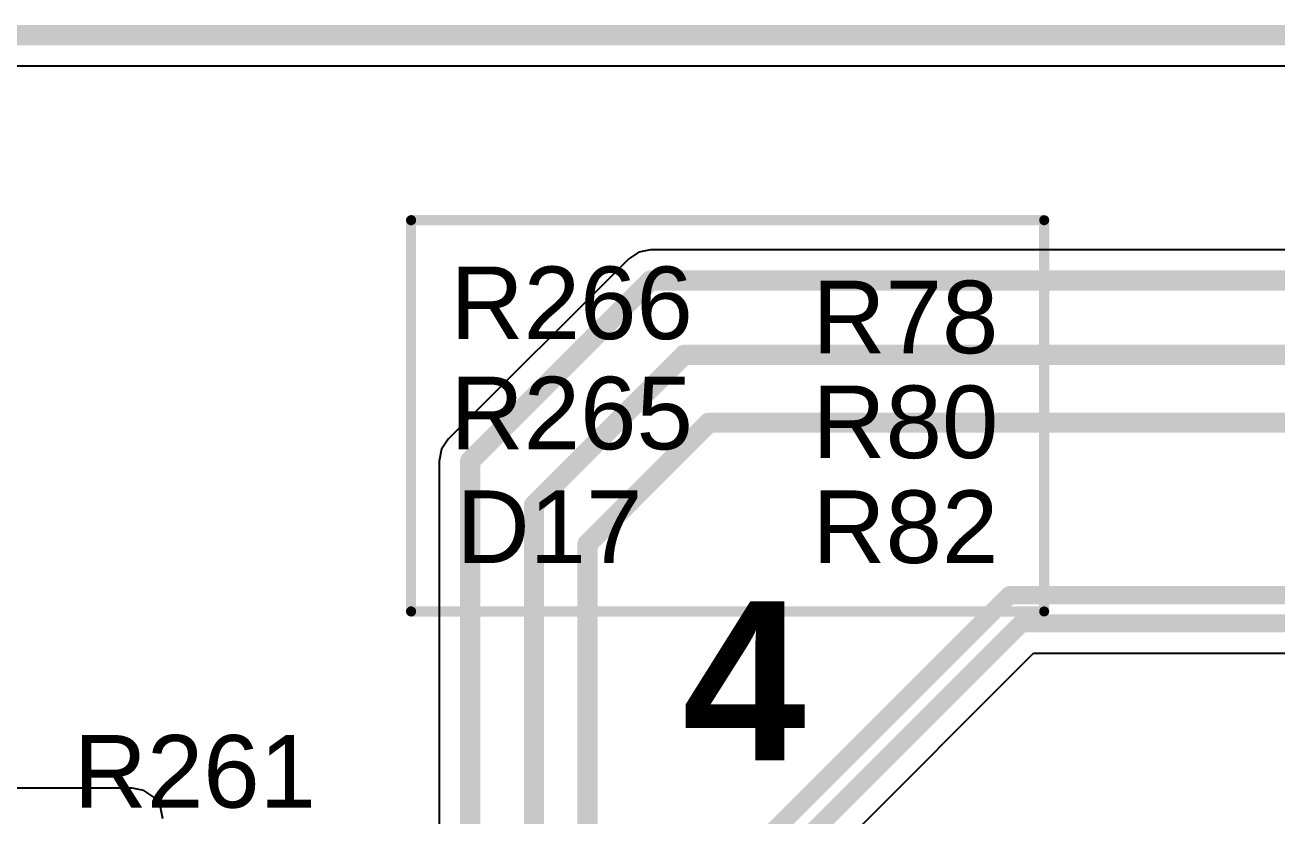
# Model space of a CAD drawing. Header units: inches. Extents: x -11 to 5428, y 0 to 5423.
# Drawn here: x 73.76 to 89.53, y 60.54 to 70.5 of the extents above; entities that cross this region are included whole.
import ezdxf

# ---------------------------------------------------------------- set-up
doc = ezdxf.new("R2010")
doc.units = ezdxf.units.IN
for name, color, linetype in [('PWR', 76, 'Continuous'), ('Top Layer', 1, 'Continuous'), ('Top Overlay', 2, 'Continuous')]:
    doc.layers.add(name, color=color, linetype=linetype)
doc.styles.add('Arial', font='', dxfattribs={"height": 0.2})
doc.styles.add('Arial_Bold', font='', dxfattribs={"height": 0.2})
doc.styles.get('Arial').set_extended_font_data('Arial')
doc.styles.get('Arial_Bold').set_extended_font_data('Arial', bold=True)

msp = doc.modelspace()

# ---------------------------------------------------------------- linework, layer by layer
at = {"layer": 'PWR'}
for p, q in [((75.108, 60.891), (72.454, 60.891)), ((75.256, 60.862), (75.108, 60.891)), ((75.382, 60.778), (75.256, 60.862)), ((75.467, 60.652), (75.382, 60.778)), ((75.496, 60.503), (75.467, 60.652))]:
    msp.add_line(p, q, dxfattribs=at)
at = {"layer": 'Top Layer'}
for p, q in [((55.583, 69.988), (92.645, 69.988)), ((81.639, 67.673), (81.491, 67.643)), ((90.628, 67.673), (81.639, 67.673)), ((81.365, 67.559), (79.092, 65.287)), ((81.491, 67.643), (81.365, 67.559)), ((79.008, 65.161), (78.978, 65.012)), ((79.092, 65.287), (79.008, 65.161)), ((78.978, 65.012), (78.978, 57.777)), ((82.63, 58.757), (86.465, 62.591)), ((86.465, 62.591), (93.675, 62.591))]:
    msp.add_line(p, q, dxfattribs=at)
for points in [[(55.422, 70.376, 0.254, 0.254, 0), (92.645, 70.376, 0.254, 0.254, 0)], [(79.367, 65.012, 0.254, 0.254, 0), (81.639, 67.285, 0.254, 0.254, 0)], [(81.639, 67.285, 0.254, 0.254, 0), (90.789, 67.285, 0.254, 0.254, 0)], [(80.172, 64.458, 0.254, 0.254, 0), (82.064, 66.35, 0.254, 0.254, 0)], [(82.064, 66.35, 0.254, 0.254, 0), (90.887, 66.35, 0.254, 0.254, 0)], [(80.845, 63.967, 0.254, 0.254, 0), (82.373, 65.495, 0.254, 0.254, 0)], [(82.373, 65.495, 0.254, 0.254, 0), (92.561, 65.495, 0.254, 0.254, 0)], [(79.367, 57.023, 0.254, 0.254, 0), (79.367, 65.012, 0.254, 0.254, 0)], [(80.172, 54.369, 0.254, 0.254, 0), (80.172, 64.458, 0.254, 0.254, 0)], [(80.845, 53.966, 0.254, 0.254, 0), (80.845, 63.967, 0.254, 0.254, 0)], [(81.899, 59.059, 0.229, 0.229, 0), (86.162, 63.322, 0.229, 0.229, 0)], [(86.162, 63.322, 0.229, 0.229, 0), (93.528, 63.322, 0.229, 0.229, 0)], [(82.255, 58.912, 0.229, 0.229, 0), (86.309, 62.967, 0.229, 0.229, 0)], [(86.309, 62.967, 0.229, 0.229, 0), (93.675, 62.967, 0.229, 0.229, 0)]]:
    msp.add_lwpolyline(points, format="xyseb", dxfattribs=at)
for points in [[(81.576, 67.285, 0.127, 0.127, 1), (81.703, 67.285, 0.127, 0.127, 1)], [(81.576, 67.285, 0.127, 0.127, 1), (81.703, 67.285, 0.127, 0.127, 1)], [(82, 66.35, 0.127, 0.127, 1), (82.127, 66.35, 0.127, 0.127, 1)], [(82, 66.35, 0.127, 0.127, 1), (82.127, 66.35, 0.127, 0.127, 1)], [(82.31, 65.495, 0.127, 0.127, 1), (82.437, 65.495, 0.127, 0.127, 1)], [(82.31, 65.495, 0.127, 0.127, 1), (82.437, 65.495, 0.127, 0.127, 1)], [(79.303, 65.012, 0.127, 0.127, 1), (79.43, 65.012, 0.127, 0.127, 1)], [(79.303, 65.012, 0.127, 0.127, 1), (79.43, 65.012, 0.127, 0.127, 1)], [(80.108, 64.458, 0.127, 0.127, 1), (80.235, 64.458, 0.127, 0.127, 1)], [(80.108, 64.458, 0.127, 0.127, 1), (80.235, 64.458, 0.127, 0.127, 1)], [(80.781, 63.967, 0.127, 0.127, 1), (80.908, 63.967, 0.127, 0.127, 1)], [(80.781, 63.967, 0.127, 0.127, 1), (80.908, 63.967, 0.127, 0.127, 1)], [(86.105, 63.322, 0.114, 0.114, 1), (86.219, 63.322, 0.114, 0.114, 1)], [(86.105, 63.322, 0.114, 0.114, 1), (86.219, 63.322, 0.114, 0.114, 1)], [(86.252, 62.967, 0.114, 0.114, 1), (86.366, 62.967, 0.114, 0.114, 1)], [(86.252, 62.967, 0.114, 0.114, 1), (86.366, 62.967, 0.114, 0.114, 1)]]:
    msp.add_lwpolyline(points, format="xyseb", close=True, dxfattribs=at)
at = {"layer": 'Top Overlay'}
for points in [[(78.623, 68.045, 0.127, 0.127, 0), (86.598, 68.045, 0.127, 0.127, 0)], [(78.623, 63.117, 0.127, 0.127, 0), (78.623, 68.045, 0.127, 0.127, 0)], [(86.598, 63.117, 0.127, 0.127, 0), (86.598, 68.045, 0.127, 0.127, 0)], [(78.623, 63.117, 0.127, 0.127, 0), (86.598, 63.117, 0.127, 0.127, 0)]]:
    msp.add_lwpolyline(points, format="xyseb", dxfattribs=at)
for points in [[(78.591, 68.045, 0.0635, 0.0635, 1), (78.655, 68.045, 0.0635, 0.0635, 1)], [(78.591, 68.045, 0.0635, 0.0635, 1), (78.655, 68.045, 0.0635, 0.0635, 1)], [(86.567, 68.045, 0.0635, 0.0635, 1), (86.63, 68.045, 0.0635, 0.0635, 1)], [(86.567, 68.045, 0.0635, 0.0635, 1), (86.63, 68.045, 0.0635, 0.0635, 1)], [(78.591, 63.117, 0.0635, 0.0635, 1), (78.655, 63.117, 0.0635, 0.0635, 1)], [(78.591, 63.117, 0.0635, 0.0635, 1), (78.655, 63.117, 0.0635, 0.0635, 1)], [(86.567, 63.117, 0.0635, 0.0635, 1), (86.63, 63.117, 0.0635, 0.0635, 1)], [(86.567, 63.117, 0.0635, 0.0635, 1), (86.63, 63.117, 0.0635, 0.0635, 1)]]:
    msp.add_lwpolyline(points, format="xyseb", close=True, dxfattribs=at)

# ---------------------------------------------------------------- texts
at = {"layer": 'Top Overlay', "style": 'Arial'}
for s, p in [('R266', (79.119, 66.547)), ('R78', (83.678, 66.369)), ('R265', (79.119, 65.159)), ('R80', (83.678, 65.048)), ('D17', (79.195, 63.727)), ('R82', (83.678, 63.727)), ('R261', (74.372, 60.646))]:
    msp.add_text(s, height=0.9144, dxfattribs=at).set_placement(p)
at = {"layer": 'Top Overlay', "style": 'Arial_Bold'}
msp.add_text('4', height=2, rotation=360, dxfattribs=at).set_placement((82.041, 61.243))

doc.saveas('drawing.dxf')
